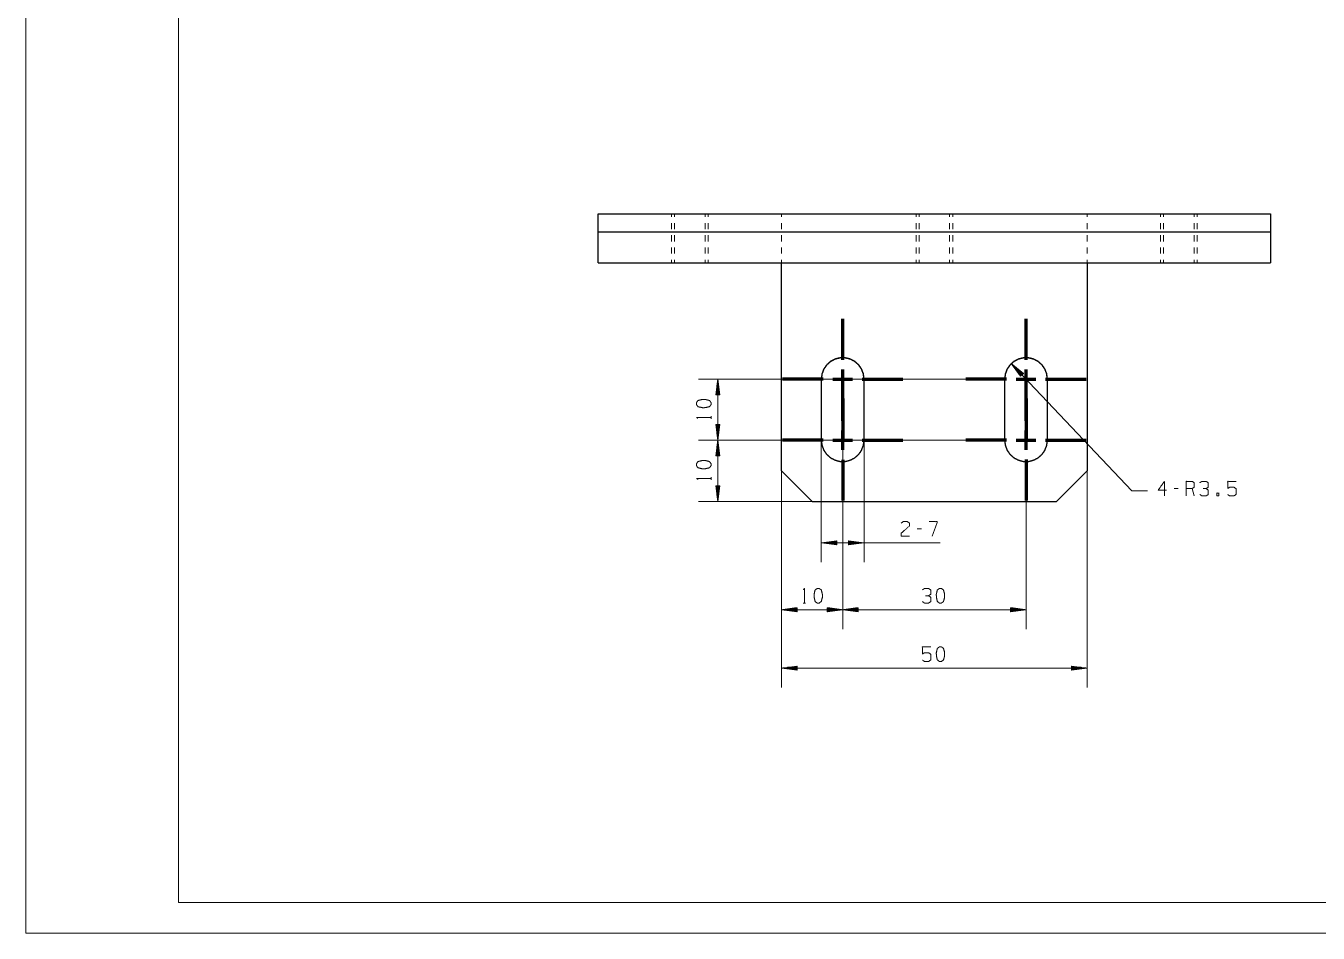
# Model space of a CAD drawing. Header units: millimetres. Extents: x 0 to 420, y 0 to 297.
# Drawn here: x 0 to 211.5, y 0 to 148.5 of the extents above; entities that cross this region are included whole.
import ezdxf

# ---------------------------------------------------------------- set-up
doc = ezdxf.new("R2010")
doc.units = ezdxf.units.MM
doc.layers.add('1', color=7, linetype='Continuous', true_color=0xffffff)

msp = doc.modelspace()

# ---------------------------------------------------------------- linework, layer by layer
at = {"layer": '1', "color": 132, "linetype": 'Continuous', "lineweight": 18}
for p, q in [((0, 297), (0, 0)), ((25, 292), (25, 5)), ((25, 5), (415, 5)), ((0, 0), (420, 0))]:
    msp.add_line(p, q, dxfattribs=at)
at = {"layer": '1', "color": 30, "linetype": 'Continuous', "lineweight": 25}
for p, q in [((93.66, 114.72), (93.66, 117.72)), ((93.66, 117.72), (203.66, 117.72)), ((203.66, 117.72), (203.66, 114.72)), ((203.66, 114.72), (93.66, 114.72)), ((93.66, 109.72), (93.66, 114.72)), ((203.66, 114.72), (203.66, 109.72)), ((93.66, 109.72), (203.66, 109.72)), ((123.66, 75.67), (123.66, 105.71)), ((173.66, 105.71), (173.66, 75.67)), ((130.16, 90.69), (130.16, 80.69)), ((137.16, 80.69), (137.16, 90.69)), ((160.16, 90.69), (160.16, 80.69)), ((167.16, 80.69), (167.16, 90.69)), ((123.66, 75.67), (128.66, 70.67)), ((168.66, 70.67), (173.66, 75.67)), ((128.66, 70.67), (168.66, 70.67))]:
    msp.add_line(p, q, dxfattribs=at)
at = {"layer": '1', "color": 43, "linetype": 'Continuous', "lineweight": 18}
for p, q in [((105.66, 117.22), (105.66, 117.72)), ((106.16, 117.72), (106.16, 117.22)), ((111.16, 117.22), (111.16, 117.72)), ((111.66, 117.22), (111.66, 117.72)), ((123.66, 117.72), (123.66, 117.22)), ((145.66, 117.22), (145.66, 117.72)), ((146.16, 117.72), (146.16, 117.22)), ((151.16, 117.22), (151.16, 117.72)), ((151.66, 117.22), (151.66, 117.72)), ((173.66, 117.72), (173.66, 117.22)), ((185.66, 117.22), (185.66, 117.72)), ((186.16, 117.72), (186.16, 117.22)), ((191.16, 117.22), (191.16, 117.72)), ((191.66, 117.22), (191.66, 117.72)), ((105.66, 115.22), (105.66, 116.22)), ((105.66, 113.22), (105.66, 114.22)), ((106.16, 116.22), (106.16, 115.22)), ((106.16, 114.22), (106.16, 113.22)), ((111.16, 115.22), (111.16, 116.22)), ((111.16, 113.22), (111.16, 114.22)), ((111.66, 115.22), (111.66, 116.22)), ((111.66, 113.22), (111.66, 114.22)), ((123.66, 116.22), (123.66, 115.22)), ((123.66, 114.22), (123.66, 113.22)), ((145.66, 115.22), (145.66, 116.22)), ((145.66, 113.22), (145.66, 114.22)), ((146.16, 116.22), (146.16, 115.22)), ((146.16, 114.22), (146.16, 113.22)), ((151.16, 115.22), (151.16, 116.22)), ((151.16, 113.22), (151.16, 114.22)), ((151.66, 115.22), (151.66, 116.22)), ((151.66, 113.22), (151.66, 114.22)), ((173.66, 116.22), (173.66, 115.22)), ((173.66, 114.22), (173.66, 113.22)), ((185.66, 115.22), (185.66, 116.22)), ((185.66, 113.22), (185.66, 114.22)), ((186.16, 116.22), (186.16, 115.22)), ((186.16, 114.22), (186.16, 113.22)), ((191.16, 115.22), (191.16, 116.22)), ((191.16, 113.22), (191.16, 114.22)), ((191.66, 115.22), (191.66, 116.22)), ((191.66, 113.22), (191.66, 114.22)), ((105.66, 111.22), (105.66, 112.22)), ((106.16, 112.22), (106.16, 111.22)), ((111.16, 111.22), (111.16, 112.22)), ((111.66, 111.22), (111.66, 112.22)), ((123.66, 112.22), (123.66, 111.22)), ((145.66, 111.22), (145.66, 112.22)), ((146.16, 112.22), (146.16, 111.22)), ((151.16, 111.22), (151.16, 112.22)), ((151.66, 111.22), (151.66, 112.22)), ((173.66, 112.22), (173.66, 111.22)), ((185.66, 111.22), (185.66, 112.22)), ((186.16, 112.22), (186.16, 111.22)), ((191.16, 111.22), (191.16, 112.22)), ((191.66, 111.22), (191.66, 112.22)), ((105.66, 109.72), (105.66, 110.22)), ((106.16, 110.22), (106.16, 109.72)), ((111.16, 109.72), (111.16, 110.22)), ((111.66, 109.72), (111.66, 110.22)), ((123.66, 110.22), (123.66, 109.72)), ((145.66, 109.72), (145.66, 110.22)), ((146.16, 110.22), (146.16, 109.72)), ((151.16, 109.72), (151.16, 110.22)), ((151.66, 109.72), (151.66, 110.22)), ((173.66, 110.22), (173.66, 109.72)), ((185.66, 109.72), (185.66, 110.22)), ((186.16, 110.22), (186.16, 109.72)), ((191.16, 109.72), (191.16, 110.22)), ((191.66, 109.72), (191.66, 110.22)), ((130.16, 80.69), (130.16, 80.68)), ((130.16, 80.67), (130.22, 80.12)), ((130.16, 80.67), (130.16, 80.67)), ((137.09, 80.12), (137.16, 80.67)), ((137.16, 80.69), (137.16, 80.68)), ((137.16, 80.67), (137.16, 80.67)), ((160.16, 80.69), (160.16, 80.68)), ((160.16, 80.67), (160.22, 80.12)), ((160.16, 80.67), (160.16, 80.67)), ((167.09, 80.12), (167.16, 80.67)), ((167.16, 80.69), (167.16, 80.68)), ((167.16, 80.67), (167.16, 80.67))]:
    msp.add_line(p, q, dxfattribs=at)
at = {"layer": '1', "color": 252, "linetype": 'Continuous', "lineweight": 70}
for p, q in [((133.66, 93.86), (133.66, 100.54)), ((163.66, 93.84), (163.66, 100.52)), ((133.66, 89.1), (133.66, 92.28)), ((163.66, 89.08), (163.66, 92.25)), ((130.48, 90.69), (123.81, 90.69)), ((132.07, 90.69), (135.25, 90.69)), ((133.66, 83.84), (133.66, 90.52)), ((136.83, 90.69), (143.51, 90.69)), ((160.48, 90.67), (153.81, 90.67)), ((162.07, 90.67), (165.25, 90.67)), ((163.66, 83.86), (163.66, 90.54)), ((166.83, 90.67), (173.51, 90.67)), ((133.66, 87.51), (133.66, 80.84)), ((163.66, 87.49), (163.66, 80.82)), ((130.48, 80.67), (123.81, 80.67)), ((132.07, 80.67), (135.25, 80.67)), ((133.66, 79.08), (133.66, 82.25)), ((136.83, 80.67), (143.51, 80.67)), ((160.48, 80.69), (153.81, 80.69)), ((162.07, 80.69), (165.25, 80.69)), ((163.66, 79.1), (163.66, 82.28)), ((166.83, 80.69), (173.51, 80.69)), ((133.66, 77.49), (133.66, 70.82)), ((163.66, 77.51), (163.66, 70.84))]:
    msp.add_line(p, q, dxfattribs=at)
at = {"layer": '1', "color": 13, "linetype": 'Continuous', "lineweight": 18}
for p, q in [((163.24, 91.62), (161.25, 93.23)), ((161.25, 93.23), (162.76, 91.16)), ((180.99, 72.38), (161.25, 93.23)), ((162.98, 91.37), (161.37, 93.07)), ((163.02, 91.4), (161.4, 93.11)), ((162.94, 91.33), (161.59, 92.76)), ((163.05, 91.44), (161.7, 92.86)), ((162.91, 91.3), (161.82, 92.44)), ((163.09, 91.47), (162.01, 92.62)), ((162.87, 91.26), (162.05, 92.13)), ((162.83, 91.23), (162.28, 91.81)), ((163.13, 91.51), (162.31, 92.37)), ((162.79, 91.19), (162.51, 91.5)), ((163.16, 91.54), (162.61, 92.13)), ((162.76, 91.16), (162.74, 91.18)), ((162.76, 91.16), (162.74, 91.18)), ((162.76, 91.16), (163.24, 91.62)), ((163.2, 91.58), (162.91, 91.88)), ((163.24, 91.61), (163.22, 91.64)), ((163.24, 91.61), (163.22, 91.64)), ((153.81, 90.67), (110.04, 90.67)), ((113.22, 90.67), (112.88, 88.13)), ((112.99, 88.13), (112.99, 88.93)), ((113.04, 88.13), (113.04, 89.32)), ((113.09, 88.13), (113.09, 89.7)), ((113.14, 88.13), (113.14, 90.09)), ((113.19, 88.13), (113.19, 90.47)), ((113.55, 88.13), (113.22, 90.67)), ((113.22, 80.69), (113.22, 90.67)), ((113.24, 88.13), (113.24, 90.47)), ((113.29, 88.13), (113.29, 90.09)), ((113.34, 88.13), (113.34, 89.7)), ((113.39, 88.13), (113.39, 89.32)), ((113.45, 88.13), (113.45, 88.93)), ((112.88, 88.13), (113.55, 88.13)), ((112.89, 88.13), (112.89, 88.16)), ((112.89, 88.13), (112.89, 88.16)), ((112.94, 88.13), (112.94, 88.54)), ((113.5, 88.13), (113.5, 88.54)), ((113.55, 88.13), (113.55, 88.16)), ((113.55, 88.13), (113.55, 88.16)), ((112.88, 83.23), (113.22, 80.69)), ((113.55, 83.23), (112.88, 83.23)), ((112.89, 83.23), (112.89, 83.2)), ((112.89, 83.23), (112.89, 83.2)), ((112.94, 83.23), (112.94, 82.81)), ((112.99, 83.23), (112.99, 82.43)), ((113.04, 83.23), (113.04, 82.04)), ((113.09, 83.23), (113.09, 81.65)), ((113.14, 83.23), (113.14, 81.27)), ((113.19, 83.23), (113.19, 80.88)), ((113.22, 80.69), (113.55, 83.23)), ((113.24, 83.23), (113.24, 80.88)), ((113.29, 83.23), (113.29, 81.27)), ((113.34, 83.23), (113.34, 81.65)), ((113.39, 83.23), (113.39, 82.04)), ((113.45, 83.23), (113.45, 82.43)), ((113.5, 83.23), (113.5, 82.81)), ((113.55, 83.23), (113.55, 83.2)), ((113.55, 83.23), (113.55, 83.2)), ((153.81, 80.69), (110.04, 80.69)), ((153.81, 80.69), (110.04, 80.69)), ((113.22, 80.69), (112.88, 78.15)), ((113.19, 78.15), (113.19, 80.5)), ((113.55, 78.15), (113.22, 80.69)), ((113.22, 80.69), (113.22, 70.67)), ((113.24, 78.15), (113.24, 80.5)), ((130.16, 80.69), (130.16, 60.71)), ((133.66, 80.84), (133.66, 49.76)), ((137.16, 80.69), (137.16, 60.71)), ((112.94, 78.15), (112.94, 78.57)), ((112.99, 78.15), (112.99, 78.95)), ((113.04, 78.15), (113.04, 79.34)), ((113.09, 78.15), (113.09, 79.72)), ((113.14, 78.15), (113.14, 80.11)), ((113.29, 78.15), (113.29, 80.11)), ((113.34, 78.15), (113.34, 79.72)), ((113.39, 78.15), (113.39, 79.34)), ((113.45, 78.15), (113.45, 78.95)), ((113.5, 78.15), (113.5, 78.57)), ((112.88, 78.15), (113.55, 78.15)), ((112.89, 78.15), (112.89, 78.18)), ((112.89, 78.15), (112.89, 78.18)), ((113.55, 78.15), (113.55, 78.18)), ((113.55, 78.15), (113.55, 78.18)), ((123.66, 75.67), (123.66, 49.76)), ((123.66, 75.67), (123.66, 40.2)), ((173.66, 75.67), (173.66, 40.2)), ((112.88, 73.21), (113.22, 70.67)), ((113.55, 73.21), (112.88, 73.21)), ((112.89, 73.21), (112.89, 73.18)), ((112.89, 73.21), (112.89, 73.18)), ((112.94, 73.21), (112.94, 72.79)), ((112.99, 73.21), (112.99, 72.4)), ((113.04, 73.21), (113.04, 72.02)), ((113.09, 73.21), (113.09, 71.63)), ((113.14, 73.21), (113.14, 71.25)), ((113.19, 73.21), (113.19, 70.86)), ((113.22, 70.67), (113.55, 73.21)), ((113.24, 73.21), (113.24, 70.86)), ((113.29, 73.21), (113.29, 71.25)), ((113.34, 73.21), (113.34, 71.63)), ((113.39, 73.21), (113.39, 72.02)), ((113.45, 73.21), (113.45, 72.4)), ((113.5, 73.21), (113.5, 72.79)), ((113.55, 73.21), (113.55, 73.18)), ((113.55, 73.21), (113.55, 73.18)), ((180.99, 72.38), (183.53, 72.38)), ((128.66, 70.67), (110.04, 70.67)), ((133.66, 70.82), (133.66, 49.76)), ((163.66, 70.84), (163.66, 49.76)), ((132.7, 64.22), (130.16, 63.88)), ((130.16, 63.88), (132.7, 63.55)), ((130.16, 63.88), (149.59, 63.88)), ((132.7, 63.91), (130.35, 63.91)), ((132.7, 63.86), (130.35, 63.86)), ((132.7, 63.96), (130.74, 63.96)), ((132.7, 63.81), (130.74, 63.81)), ((132.7, 64.01), (131.12, 64.01)), ((132.7, 63.76), (131.12, 63.76)), ((132.7, 64.06), (131.51, 64.06)), ((132.7, 63.7), (131.51, 63.7)), ((132.7, 64.11), (131.89, 64.11)), ((132.7, 63.65), (131.89, 63.65)), ((132.7, 64.16), (132.28, 64.16)), ((132.7, 63.6), (132.28, 63.6)), ((132.7, 64.21), (132.67, 64.21)), ((132.7, 64.21), (132.67, 64.21)), ((132.7, 63.55), (132.67, 63.55)), ((132.7, 63.55), (132.67, 63.55)), ((132.7, 63.55), (132.7, 64.22)), ((134.62, 64.22), (134.62, 63.55)), ((137.16, 63.88), (134.62, 64.22)), ((134.62, 64.21), (134.65, 64.21)), ((134.62, 64.21), (134.65, 64.21)), ((134.62, 64.16), (135.04, 64.16)), ((134.62, 64.11), (135.42, 64.11)), ((134.62, 64.06), (135.81, 64.06)), ((134.62, 64.01), (136.19, 64.01)), ((134.62, 63.96), (136.58, 63.96)), ((134.62, 63.91), (136.96, 63.91)), ((134.62, 63.55), (137.16, 63.88)), ((134.62, 63.86), (136.96, 63.86)), ((134.62, 63.81), (136.58, 63.81)), ((134.62, 63.76), (136.19, 63.76)), ((134.62, 63.7), (135.81, 63.7)), ((134.62, 63.65), (135.42, 63.65)), ((134.62, 63.6), (135.04, 63.6)), ((134.62, 63.55), (134.65, 63.55)), ((134.62, 63.55), (134.65, 63.55)), ((126.2, 53.27), (123.66, 52.94)), ((123.66, 52.94), (126.2, 52.6)), ((133.66, 52.94), (123.66, 52.94)), ((126.2, 52.96), (123.85, 52.96)), ((126.2, 52.91), (123.85, 52.91)), ((126.2, 53.02), (124.24, 53.02)), ((126.2, 53.07), (124.62, 53.07)), ((126.2, 53.12), (125.01, 53.12)), ((126.2, 53.17), (125.39, 53.17)), ((126.2, 53.22), (125.78, 53.22)), ((126.2, 53.27), (126.17, 53.27)), ((126.2, 53.27), (126.17, 53.27)), ((126.2, 52.6), (126.2, 53.27)), ((131.12, 53.27), (131.15, 53.27)), ((131.12, 53.27), (131.15, 53.27)), ((131.12, 53.27), (131.12, 52.6)), ((133.66, 52.94), (131.12, 53.27)), ((131.12, 53.22), (131.54, 53.22)), ((131.12, 53.17), (131.92, 53.17)), ((131.12, 53.12), (132.31, 53.12)), ((131.12, 53.07), (132.69, 53.07)), ((131.12, 53.02), (133.08, 53.02)), ((131.12, 52.96), (133.46, 52.96)), ((131.12, 52.6), (133.66, 52.94)), ((131.12, 52.91), (133.46, 52.91)), ((136.2, 53.27), (133.66, 52.94)), ((133.66, 52.94), (136.2, 52.6)), ((133.66, 52.94), (163.66, 52.94)), ((136.2, 52.96), (133.85, 52.96)), ((136.2, 52.91), (133.85, 52.91)), ((136.2, 53.02), (134.24, 53.02)), ((136.2, 53.07), (134.62, 53.07)), ((136.2, 53.12), (135.01, 53.12)), ((136.2, 53.17), (135.39, 53.17)), ((136.2, 53.22), (135.78, 53.22)), ((136.2, 53.27), (136.17, 53.27)), ((136.2, 53.27), (136.17, 53.27)), ((136.2, 52.6), (136.2, 53.27)), ((161.12, 53.27), (161.15, 53.27)), ((161.12, 53.27), (161.15, 53.27)), ((161.12, 53.27), (161.12, 52.6)), ((163.66, 52.94), (161.12, 53.27)), ((161.12, 53.22), (161.54, 53.22)), ((161.12, 53.17), (161.92, 53.17)), ((161.12, 53.12), (162.31, 53.12)), ((161.12, 53.07), (162.69, 53.07)), ((161.12, 53.02), (163.08, 53.02)), ((161.12, 52.96), (163.46, 52.96)), ((161.12, 52.6), (163.66, 52.94)), ((161.12, 52.91), (163.46, 52.91)), ((126.2, 52.86), (124.24, 52.86)), ((126.2, 52.81), (124.62, 52.81)), ((126.2, 52.76), (125.01, 52.76)), ((126.2, 52.71), (125.39, 52.71)), ((126.2, 52.66), (125.78, 52.66)), ((126.2, 52.61), (126.17, 52.61)), ((126.2, 52.61), (126.17, 52.61)), ((131.12, 52.86), (133.08, 52.86)), ((131.12, 52.81), (132.69, 52.81)), ((131.12, 52.76), (132.31, 52.76)), ((131.12, 52.71), (131.92, 52.71)), ((131.12, 52.66), (131.54, 52.66)), ((131.12, 52.61), (131.15, 52.61)), ((131.12, 52.61), (131.15, 52.61)), ((136.2, 52.86), (134.24, 52.86)), ((136.2, 52.81), (134.62, 52.81)), ((136.2, 52.76), (135.01, 52.76)), ((136.2, 52.71), (135.39, 52.71)), ((136.2, 52.66), (135.78, 52.66)), ((136.2, 52.61), (136.17, 52.61)), ((136.2, 52.61), (136.17, 52.61)), ((161.12, 52.86), (163.08, 52.86)), ((161.12, 52.81), (162.69, 52.81)), ((161.12, 52.76), (162.31, 52.76)), ((161.12, 52.71), (161.92, 52.71)), ((161.12, 52.66), (161.54, 52.66)), ((161.12, 52.61), (161.15, 52.61)), ((161.12, 52.61), (161.15, 52.61)), ((126.2, 43.71), (123.66, 43.38)), ((123.66, 43.38), (126.2, 43.04)), ((173.66, 43.38), (123.66, 43.38)), ((126.2, 43.4), (123.85, 43.4)), ((126.2, 43.35), (123.85, 43.35)), ((126.2, 43.45), (124.24, 43.45)), ((126.2, 43.3), (124.24, 43.3)), ((126.2, 43.51), (124.62, 43.51)), ((126.2, 43.25), (124.62, 43.25)), ((126.2, 43.56), (125.01, 43.56)), ((126.2, 43.2), (125.01, 43.2)), ((126.2, 43.61), (125.39, 43.61)), ((126.2, 43.15), (125.39, 43.15)), ((126.2, 43.66), (125.78, 43.66)), ((126.2, 43.1), (125.78, 43.1)), ((126.2, 43.71), (126.17, 43.71)), ((126.2, 43.71), (126.17, 43.71)), ((126.2, 43.05), (126.17, 43.05)), ((126.2, 43.05), (126.17, 43.05)), ((126.2, 43.04), (126.2, 43.71)), ((171.12, 43.71), (171.15, 43.71)), ((171.12, 43.71), (171.15, 43.71)), ((171.12, 43.71), (171.12, 43.04)), ((173.66, 43.38), (171.12, 43.71)), ((171.12, 43.66), (171.54, 43.66)), ((171.12, 43.61), (171.92, 43.61)), ((171.12, 43.56), (172.31, 43.56)), ((171.12, 43.51), (172.69, 43.51)), ((171.12, 43.45), (173.08, 43.45)), ((171.12, 43.4), (173.46, 43.4)), ((171.12, 43.04), (173.66, 43.38)), ((171.12, 43.35), (173.46, 43.35)), ((171.12, 43.3), (173.08, 43.3)), ((171.12, 43.25), (172.69, 43.25)), ((171.12, 43.2), (172.31, 43.2)), ((171.12, 43.15), (171.92, 43.15)), ((171.12, 43.1), (171.54, 43.1)), ((171.12, 43.05), (171.15, 43.05)), ((171.12, 43.05), (171.15, 43.05))]:
    msp.add_line(p, q, dxfattribs=at)
at = {"layer": '1', "color": 95, "linetype": 'Continuous', "lineweight": 18}
for p, q in [((112.12, 84.2), (112.12, 84.62)), ((112.12, 74.2), (112.12, 74.62)), ((188.58, 72.77), (187.9, 72.77)), ((191.19, 71.57), (190.85, 72.77)), ((146.53, 66.17), (145.86, 66.17)), ((127.18, 54.03), (127.6, 54.03))]:
    msp.add_line(p, q, dxfattribs=at)
at = {"layer": '1', "color": 30, "linetype": 'Continuous', "lineweight": 25}
for points, knots in [([(123.66, 105.71), (123.66, 106.74), (123.66, 108.54), (123.66, 109.18), (123.66, 109.72)], [0, 0, 0.258646, 0.706942, 0.865936, 1, 1]), ([(173.66, 109.72), (173.66, 109.58), (173.66, 108.54), (173.66, 107.71), (173.66, 105.71)], [0, 0, 0.034098, 0.293058, 0.50021, 1, 1]), ([(137.16, 90.69), (137.06, 91.53), (136.76, 92.32), (136.28, 93.01), (135.65, 93.57), (134.9, 93.96), (134.08, 94.16), (133.24, 94.16), (132.42, 93.96), (131.67, 93.57), (131.04, 93.01), (130.56, 92.32), (130.26, 91.53), (130.16, 90.69)], [0, 0, 0.076923, 0.153846, 0.230769, 0.307692, 0.384616, 0.461539, 0.538461, 0.615385, 0.692308, 0.769231, 0.846154, 0.923077, 1, 1]), ([(137.16, 90.67), (137.06, 91.5), (136.76, 92.29), (136.28, 92.99), (135.65, 93.55), (134.9, 93.94), (134.08, 94.14), (133.24, 94.14), (132.42, 93.94), (131.67, 93.55), (131.04, 92.99), (130.56, 92.29), (130.26, 91.5), (130.16, 90.67)], [0, 0, 0.076923, 0.153846, 0.230769, 0.307692, 0.384615, 0.461539, 0.538461, 0.615385, 0.692308, 0.769231, 0.846154, 0.923077, 1, 1]), ([(167.16, 90.69), (167.06, 91.53), (166.76, 92.32), (166.28, 93.01), (165.65, 93.57), (164.9, 93.96), (164.08, 94.16), (163.24, 94.16), (162.42, 93.96), (161.67, 93.57), (161.04, 93.01), (160.56, 92.32), (160.26, 91.53), (160.16, 90.69)], [0, 0, 0.076923, 0.153846, 0.230769, 0.307692, 0.384616, 0.461539, 0.538461, 0.615384, 0.692308, 0.769231, 0.846154, 0.923077, 1, 1]), ([(167.16, 90.67), (167.06, 91.5), (166.76, 92.29), (166.28, 92.99), (165.65, 93.55), (164.9, 93.94), (164.08, 94.14), (163.24, 94.14), (162.42, 93.94), (161.67, 93.55), (161.04, 92.99), (160.56, 92.29), (160.26, 91.5), (160.16, 90.67)], [0, 0, 0.076923, 0.153846, 0.230769, 0.307692, 0.384615, 0.461539, 0.538462, 0.615385, 0.692308, 0.769231, 0.846154, 0.923077, 1, 1]), ([(130.16, 80.69), (130.26, 79.85), (130.56, 79.06), (131.04, 78.37), (131.67, 77.81), (132.42, 77.42), (133.24, 77.21), (134.08, 77.21), (134.9, 77.42), (135.65, 77.81), (136.28, 78.37), (136.76, 79.06), (137.06, 79.85), (137.16, 80.69)], [0, 0, 0.076923, 0.153846, 0.230769, 0.307692, 0.384616, 0.461539, 0.538461, 0.615384, 0.692308, 0.769231, 0.846154, 0.923077, 1, 1]), ([(160.16, 80.69), (160.26, 79.85), (160.56, 79.06), (161.04, 78.37), (161.67, 77.81), (162.42, 77.42), (163.24, 77.21), (164.08, 77.21), (164.9, 77.42), (165.65, 77.81), (166.28, 78.37), (166.76, 79.06), (167.06, 79.85), (167.16, 80.69)], [0, 0, 0.076923, 0.153845, 0.230769, 0.307692, 0.384615, 0.461538, 0.538461, 0.615385, 0.692308, 0.769231, 0.846154, 0.923077, 1, 1])]:
    msp.add_open_spline(points, degree=1, knots=knots, dxfattribs=at)
at = {"layer": '1', "color": 95, "linetype": 'Continuous', "lineweight": 18}
for points, knots in [([(112.12, 86.84), (111.87, 87.18), (111.17, 87.36), (110.7, 87.36), (109.97, 87.18), (109.75, 86.84), (109.75, 86.51), (109.97, 86.17), (110.7, 86), (111.17, 86.01), (111.87, 86.17), (112.12, 86.51), (112.12, 86.84)], [0, 0, 0.067526, 0.183971, 0.260584, 0.380943, 0.446141, 0.500306, 0.565504, 0.685864, 0.762529, 0.87831, 0.945835, 1, 1]), ([(109.95, 84.27), (109.75, 84.41), (112.12, 84.41)], [0, 0, 0.09349, 1, 1]), ([(112.12, 76.84), (111.87, 77.18), (111.17, 77.36), (110.7, 77.36), (109.97, 77.18), (109.75, 76.84), (109.75, 76.51), (109.97, 76.17), (110.7, 76), (111.17, 76.01), (111.87, 76.17), (112.12, 76.51), (112.12, 76.84)], [0, 0, 0.067526, 0.183971, 0.260584, 0.380943, 0.446141, 0.500306, 0.565504, 0.685863, 0.762529, 0.878309, 0.945835, 1, 1]), ([(109.95, 74.27), (109.75, 74.41), (112.12, 74.41)], [0, 0, 0.093489, 1, 1]), ([(186.64, 72.52), (185.29, 72.52), (186.3, 73.94), (186.3, 71.57)], [0, 0, 0.245869, 0.565294, 1, 1]), ([(189.85, 71.57), (189.85, 73.94), (190.85, 73.94), (191.19, 73.72), (191.19, 72.99), (190.85, 72.77), (189.85, 72.77)], [0, 0, 0.400951, 0.571036, 0.639278, 0.761673, 0.829915, 1, 1]), ([(193.13, 72.77), (193.47, 72.99), (193.47, 73.72), (193.13, 73.94), (192.44, 73.94), (192.1, 73.72)], [0, 0, 0.153876, 0.429852, 0.583729, 0.846124, 1, 1]), ([(192.12, 71.79), (192.44, 71.57), (193.13, 71.57), (193.47, 71.79), (193.47, 72.52), (193.13, 72.77), (192.62, 72.77)], [0, 0, 0.124123, 0.343688, 0.472448, 0.703378, 0.836735, 1, 1]), ([(194.89, 71.57), (195.23, 71.57), (195.23, 72.04), (194.89, 72.04), (194.89, 71.57)], [0, 0, 0.207085, 0.5, 0.707085, 1, 1]), ([(196.66, 71.79), (196.99, 71.57), (197.68, 71.57), (198.02, 71.79), (198.02, 72.74), (197.68, 72.99), (196.99, 72.99), (196.66, 72.77), (196.66, 73.94), (198.02, 73.94)], [0, 0, 0.062227, 0.168342, 0.230571, 0.376816, 0.441267, 0.547382, 0.609609, 0.79049, 1, 1]), ([(143.25, 67.12), (143.57, 67.35), (144.26, 67.35), (144.59, 67.12), (144.59, 66.65), (143.23, 65.45), (143.25, 64.97), (144.59, 64.97)], [0, 0, 0.069692, 0.192976, 0.265274, 0.350227, 0.67474, 0.759752, 1, 1]), ([(148.3, 64.97), (149.15, 67.35), (147.8, 67.35)], [0, 0, 0.652471, 1, 1]), ([(127.25, 56.21), (127.39, 56.41), (127.39, 54.03)], [0, 0, 0.09349, 1, 1]), ([(129.82, 54.03), (130.16, 54.28), (130.34, 54.98), (130.34, 55.46), (130.16, 56.18), (129.82, 56.41), (129.49, 56.41), (129.15, 56.18), (128.98, 55.46), (128.99, 54.98), (129.15, 54.28), (129.49, 54.03), (129.82, 54.03)], [0, 0, 0.067526, 0.183971, 0.260583, 0.380942, 0.446141, 0.500306, 0.565504, 0.685863, 0.762529, 0.87831, 0.945835, 1, 1]), ([(147.72, 55.23), (148.06, 55.46), (148.06, 56.18), (147.72, 56.41), (147.04, 56.41), (146.7, 56.18)], [0, 0, 0.153874, 0.429852, 0.583728, 0.846125, 1, 1]), ([(146.72, 54.26), (147.04, 54.03), (147.72, 54.03), (148.06, 54.26), (148.06, 54.98), (147.72, 55.23), (147.21, 55.23)], [0, 0, 0.124121, 0.343687, 0.472445, 0.703376, 0.836731, 1, 1]), ([(149.82, 54.03), (150.16, 54.28), (150.34, 54.98), (150.34, 55.46), (150.16, 56.18), (149.82, 56.41), (149.49, 56.41), (149.15, 56.18), (148.98, 55.46), (148.99, 54.98), (149.15, 54.28), (149.49, 54.03), (149.82, 54.03)], [0, 0, 0.067526, 0.183971, 0.260583, 0.380942, 0.446141, 0.500306, 0.565504, 0.685863, 0.762529, 0.87831, 0.945835, 1, 1]), ([(146.7, 44.7), (147.04, 44.47), (147.72, 44.47), (148.06, 44.7), (148.06, 45.65), (147.72, 45.9), (147.04, 45.9), (146.7, 45.67), (146.7, 46.85), (148.06, 46.85)], [0, 0, 0.062228, 0.168344, 0.230572, 0.376816, 0.441266, 0.547381, 0.609609, 0.79049, 1, 1]), ([(149.82, 44.47), (150.16, 44.72), (150.34, 45.42), (150.34, 45.9), (150.16, 46.62), (149.82, 46.85), (149.49, 46.85), (149.15, 46.62), (148.98, 45.9), (148.99, 45.42), (149.15, 44.72), (149.49, 44.47), (149.82, 44.47)], [0, 0, 0.067526, 0.183972, 0.260584, 0.380943, 0.446141, 0.500306, 0.565503, 0.685863, 0.762528, 0.87831, 0.945835, 1, 1])]:
    msp.add_open_spline(points, degree=1, knots=knots, dxfattribs=at)
at = {"layer": '1', "color": 43, "linetype": 'Continuous', "lineweight": 18}
for points, knots in [([(130.54, 79.08), (130.56, 79.04), (131.04, 78.35), (131.2, 78.21)], [0, 0, 0.038459, 0.807691, 1, 1]), ([(136.12, 78.21), (136.28, 78.35), (136.76, 79.04), (136.77, 79.08)], [0, 0, 0.192309, 0.961541, 1, 1]), ([(160.54, 79.08), (160.56, 79.04), (161.04, 78.35), (161.2, 78.21)], [0, 0, 0.038454, 0.807684, 1, 1]), ([(166.12, 78.21), (166.28, 78.35), (166.76, 79.04), (166.77, 79.08)], [0, 0, 0.192312, 0.961541, 1, 1]), ([(132.08, 77.57), (132.42, 77.39), (133.11, 77.22)], [0, 0, 0.346153, 1, 1]), ([(134.2, 77.22), (134.9, 77.39), (135.24, 77.57)], [0, 0, 0.653847, 1, 1]), ([(162.08, 77.57), (162.42, 77.39), (163.11, 77.22)], [0, 0, 0.346153, 1, 1]), ([(164.2, 77.22), (164.9, 77.39), (165.24, 77.57)], [0, 0, 0.65385, 1, 1])]:
    msp.add_open_spline(points, degree=1, knots=knots, dxfattribs=at)

doc.saveas('drawing.dxf')
